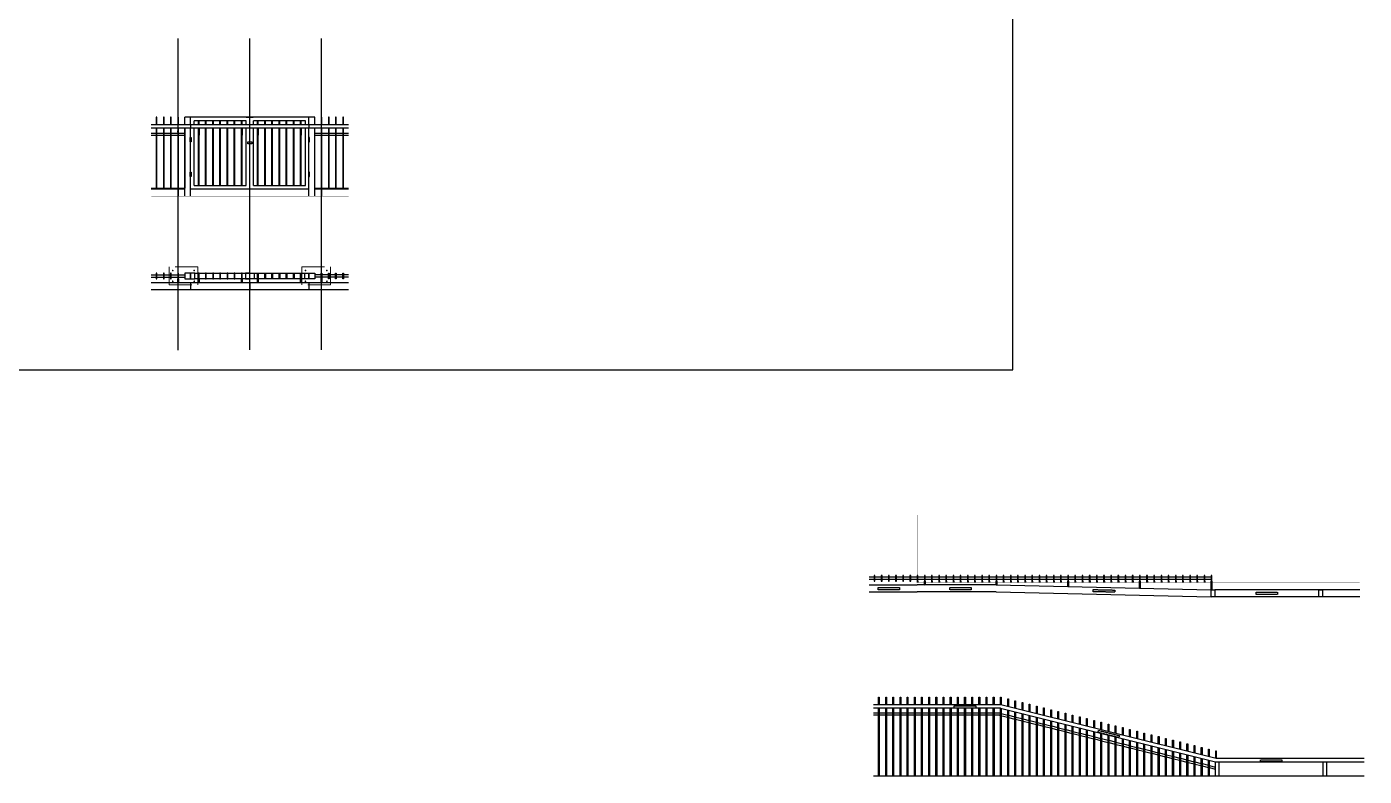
# Model space of a CAD drawing. Extents: x -1831 to 48883, y -18226 to 10907.
# Drawn here: x 20649 to 39298, y -11403 to -960 of the extents above; entities that cross this region are included whole.
import ezdxf

# ---------------------------------------------------------------- set-up
doc = ezdxf.new("R2010")
doc.units = 0
doc.header["$LTSCALE"] = 10
doc.header["$MEASUREMENT"] = 0
doc.linetypes.add('_ACM-G-DASHED2', pattern=[4.7625, 3.175, -1.5875])
doc.linetypes.add('DASH', pattern=[0.35, 0.25, -0.1])
doc.layers.add('-l-detail1', color=1, linetype='Continuous', lineweight=13)

msp = doc.modelspace()

# ---------------------------------------------------------------- hatches: boundary and pattern name
h = msp.add_hatch()
h.set_pattern_fill('ANSI31', color=8, scale=2)
h.set_pattern_definition([(45, (12190.426, -3502.168), (-2.245064, 2.245064), [])])
h.paths.add_polyline_path([(22754, -2370), (22764, -2370), (22764, -2470), (22754, -2470)])
h = msp.add_hatch()
h.set_pattern_fill('ANSI31', color=8, scale=2)
h.set_pattern_definition([(45, (12477.926, -3502.168), (-2.245064, 2.245064), [])])
h.paths.add_polyline_path([(23042, -2370), (23052, -2370), (23052, -2470), (23042, -2470)])
h = msp.add_hatch()
h.set_pattern_fill('ANSI31', color=8, scale=2)
h.set_pattern_definition([(45, (13077.926, -3502.168), (-2.245064, 2.245064), [])])
h.paths.add_polyline_path([(23642, -2370), (23652, -2370), (23652, -2470), (23642, -2470)])
h = msp.add_hatch()
h.set_pattern_fill('ANSI31', color=8, scale=2)
h.set_pattern_definition([(45, (13302.926, -3502.168), (-2.245064, 2.245064), [])])
h.paths.add_polyline_path([(23867, -2370), (23877, -2370), (23877, -2470), (23867, -2470)])
h = msp.add_hatch()
h.set_pattern_fill('ANSI31', color=8, scale=2)
h.set_pattern_definition([(45, (13902.926, -3502.168), (-2.245064, 2.245064), [])])
h.paths.add_polyline_path([(24467, -2370), (24477, -2370), (24477, -2470), (24467, -2470)])
h = msp.add_hatch()
h.set_pattern_fill('ANSI31', color=8, scale=5)
h.set_pattern_definition([(45, (12190.426, -3502.168), (-5.61266, 5.61266), [])])
h.paths.add_polyline_path([(24754, -2370), (24764, -2370), (24764, -2470), (24754, -2470)])
h = msp.add_hatch()
h.set_pattern_fill('ANSI31', color=8, scale=2)
h.set_pattern_definition([(45, (12190.426, -5603.9265), (-2.245064, 2.245064), [])])
h.paths.add_polyline_path([(22754, -4472), (22764, -4472), (22764, -4522), (22754, -4522)])
h = msp.add_hatch()
h.set_pattern_fill('ANSI31', color=8, scale=2)
h.set_pattern_definition([(45, (12477.926, -5603.9265), (-2.245064, 2.245064), [])])
h.paths.add_polyline_path([(23042, -4472), (23052, -4472), (23052, -4522), (23042, -4522)])
h = msp.add_hatch()
h.set_pattern_fill('ANSI31', color=8, scale=2)
h.set_pattern_definition([(45, (13077.926, -5603.9265), (-2.245064, 2.245064), [])])
h.paths.add_polyline_path([(23642, -4472), (23652, -4472), (23652, -4522), (23642, -4522)])
h = msp.add_hatch()
h.set_pattern_fill('ANSI31', color=8, scale=2)
h.set_pattern_definition([(45, (13302.926, -5603.9265), (-2.245064, 2.245064), [])])
h.paths.add_polyline_path([(23867, -4472), (23877, -4472), (23877, -4522), (23867, -4522)])
h = msp.add_hatch()
h.set_pattern_fill('ANSI31', color=8, scale=2)
h.set_pattern_definition([(45, (13902.926, -5603.9265), (-2.245064, 2.245064), [])])
h.paths.add_polyline_path([(24467, -4472), (24477, -4472), (24477, -4522), (24467, -4522)])
h = msp.add_hatch()
h.set_pattern_fill('ANSI31', color=8, scale=2)
h.set_pattern_definition([(45, (14190.426, -5603.9265), (-2.245064, 2.245064), [])])
h.paths.add_polyline_path([(24754, -4522), (24764, -4522), (24764, -4472), (24754, -4472)])
h = msp.add_hatch()
h.set_pattern_fill('ANSI31', color=8, scale=2)
h.set_pattern_definition([(45, (27477.8073, -11313.879), (-2.245064, 2.245064), [])])
h.paths.add_polyline_path([(33174, -8735), (33164, -8735), (33164, -8685), (33174, -8685)])
h = msp.add_hatch()
h.set_pattern_fill('ANSI31', color=8, scale=2)
h.set_pattern_definition([(45, (26477.8073, -11313.879), (-2.245064, 2.245064), [])])
h.paths.add_polyline_path([(34174, -8735), (34164, -8735), (34164, -8685), (34174, -8685)])
h = msp.add_hatch()
h.set_pattern_fill('ANSI31', color=8, scale=2)
h.set_pattern_definition([(45, (25477.8073, -11313.879), (-2.245064, 2.245064), [])])
h.paths.add_polyline_path([(35174, -8759), (35164, -8759), (35164, -8685), (35174, -8685)])
h = msp.add_hatch()
h.set_pattern_fill('ANSI31', color=8, scale=2)
h.set_pattern_definition([(45, (24477.8073, -11313.879), (-2.245064, 2.245064), [])])
h.paths.add_polyline_path([(36174, -8782), (36164, -8782), (36164, -8685), (36174, -8685)])
h = msp.add_hatch()
h.set_pattern_fill('ANSI31', color=8, scale=2)
h.set_pattern_definition([(45, (23477.8073, -11313.879), (-2.245064, 2.245064), [])])
h.paths.add_polyline_path([(37164, -8685), (37174, -8685), (37174, -8805), (37164, -8805)])
h = msp.add_hatch()
h.set_pattern_fill('ANSI31', color=8, scale=2)
h.set_pattern_definition([(45, (35234.2264, -11885.1617), (-2.245064, 2.245064), [])])
h.paths.add_polyline_path([(33236, -10453), (33226, -10453), (33226, -10553), (33236, -10553)])
h = msp.add_hatch()
h.set_pattern_fill('ANSI31', color=8, scale=2)
h.set_pattern_definition([(45, (35234.2264, -11884.439), (-2.245064, 2.245064), [])])
h.paths.add_polyline_path([(34236, -10456), (34226, -10453), (34226, -10556), (34236, -10559)])
h = msp.add_hatch()
h.set_pattern_fill('ANSI31', color=8, scale=2)
h.set_pattern_definition([(45, (34234.2264, -12134.439), (-2.245064, 2.245064), [])])
h.paths.add_polyline_path([(35236, -10706), (35226, -10703), (35226, -10806), (35236, -10809)])
h = msp.add_hatch()
h.set_pattern_fill('ANSI31', color=8, scale=2)
h.set_pattern_definition([(45, (33234.2264, -12382.0798), (-2.245064, 2.245064), [])])
h.paths.add_polyline_path([(36236, -10956), (36226, -10953), (36226, -11056), (36236, -11059)])

# ---------------------------------------------------------------- linework, layer by layer
at = {"layer": '-l-detail1', "linetype": '_ACM-G-DASHED2', "ltscale": 10}
for points in [[(23034, -4307), (22634, -4307), (22634, -4557), (23034, -4557)], [(24484, -4307), (24884, -4307), (24884, -4557), (24484, -4557)]]:
    msp.add_lwpolyline(points, close=True, dxfattribs=at)
for centre in [(22684, -4357), (22984, -4357), (24534, -4357), (24834, -4357), (22684, -4507), (22984, -4507), (24534, -4507), (24834, -4507)]:
    msp.add_circle(centre, 5, dxfattribs=at)
for points in [[(34396, 5309), (-1831, 5309), (-1831, -5742), (34396, -5742)], [(23042, -2370), (23052, -2370), (23052, -2470), (23042, -2470)], [(23642, -2370), (23652, -2370), (23652, -2470), (23642, -2470)], [(23867, -2370), (23877, -2370), (23877, -2470), (23867, -2470)], [(24467, -2370), (24477, -2370), (24477, -2470), (24467, -2470)], [(23042, -4472), (23052, -4472), (23052, -4522), (23042, -4522)], [(23642, -4472), (23652, -4472), (23652, -4522), (23642, -4522)], [(23867, -4472), (23877, -4472), (23877, -4522), (23867, -4522)], [(24467, -4472), (24477, -4472), (24477, -4522), (24467, -4522)]]:
    msp.add_lwpolyline(points, close=True)
at = {"color": 8, "linetype": 'DASH'}
for points in [[(22759, -5466), (22759, -1121)], [(23759, -5460), (23759, -1121)], [(24759, -5460), (24759, -1121)], [(23709, -2220), (23759, -2220)], [(23759, -2220), (23809, -2220)]]:
    msp.add_lwpolyline(points, dxfattribs=at)
at = {"color": 6}
for points in [[(22464, -2320), (22464, -2220), (22454, -2220), (22454, -2320)], [(22564, -2320), (22564, -2220), (22554, -2220), (22554, -2320)], [(22664, -2320), (22664, -2220), (22654, -2220), (22654, -2320)], [(22764, -2320), (22764, -2220), (22754, -2220), (22754, -2320)], [(24764, -2320), (24764, -2220), (24754, -2220), (24754, -2320)], [(24864, -2320), (24864, -2220), (24854, -2220), (24854, -2320)], [(24964, -2320), (24964, -2220), (24954, -2220), (24954, -2320)], [(25064, -2320), (25064, -2220), (25054, -2220), (25054, -2320)], [(22384, -2320), (22934, -2320)], [(22384, -2370), (22934, -2370)], [(22454, -2370), (22454, -3210)], [(22464, -3210), (22464, -2370)], [(22554, -2370), (22554, -3210)], [(22564, -3210), (22564, -2370)], [(22654, -2370), (22654, -3210)], [(22664, -3210), (22664, -2370)], [(22754, -2370), (22754, -3320), (22764, -3320), (22764, -2370)], [(22854, -2370), (22854, -3210)], [(24584, -2320), (25135, -2320)], [(24584, -2370), (25135, -2370)], [(24664, -3210), (24664, -2370)], [(24754, -2370), (24754, -3320), (24764, -3320), (24764, -2370)], [(24854, -2370), (24854, -3210)], [(24864, -3210), (24864, -2370)], [(24954, -2370), (24954, -3210)], [(24964, -3210), (24964, -2370)], [(25054, -2370), (25054, -3210)], [(25064, -3210), (25064, -2370)], [(22384, -2440), (22454, -2440)], [(22384, -2470), (22454, -2470)], [(22464, -2440), (22554, -2440)], [(22464, -2470), (22554, -2470)], [(22564, -2440), (22754, -2440)], [(22564, -2470), (22854, -2470)], [(22764, -2440), (22854, -2440)], [(24664, -2440), (24754, -2440)], [(24664, -2470), (24854, -2470)], [(24764, -2440), (24854, -2440)], [(24864, -2440), (24954, -2440)], [(24864, -2470), (24954, -2470)], [(24964, -2440), (25054, -2440)], [(24964, -2470), (25054, -2470)], [(25064, -2440), (25135, -2440)], [(25064, -2470), (25135, -2470)], [(22384, -3210), (22754, -3210)], [(22384, -3220), (22754, -3220)], [(22764, -3210), (22854, -3210)], [(22764, -3220), (22854, -3220)], [(24664, -3210), (24754, -3210)], [(24664, -3220), (24754, -3220)], [(24764, -3210), (25135, -3210)], [(24764, -3220), (25135, -3220)], [(22384, -4522), (22934, -4522)], [(22384, -4622), (22934, -4622)], [(24584, -4522), (25135, -4522)], [(24584, -4622), (25135, -4622)], [(32393, -8735), (33064, -8735)], [(34164, -8735), (33064, -8735)], [(33164, -8735), (33164, -8685), (33174, -8685), (33174, -8735)], [(34164, -8735), (34164, -8685), (34174, -8685), (34174, -8735)], [(34164, -8735), (37164, -8805)], [(35164, -8759), (35164, -8685), (35174, -8685), (35174, -8759)], [(36164, -8782), (36164, -8685), (36174, -8685), (36174, -8782)], [(36874, -8685), (36864, -8685)], [(37164, -8805), (37164, -8685), (37174, -8685), (37174, -8805)], [(32393, -8835), (33064, -8835)], [(34164, -8835), (33064, -8835)], [(34164, -8835), (37164, -8905)], [(32455, -10403), (34232, -10403), (37232, -11153), (39298, -11153)], [(32526, -10403), (32526, -10303), (32536, -10303), (32536, -10403)], [(32626, -10403), (32626, -10303), (32636, -10303), (32636, -10403)], [(32726, -10403), (32726, -10303), (32736, -10303), (32736, -10403)], [(32826, -10403), (32826, -10303), (32836, -10303), (32836, -10403)], [(32926, -10403), (32926, -10303), (32936, -10303), (32936, -10403)], [(33026, -10403), (33026, -10303), (33036, -10303), (33036, -10403)], [(33126, -10403), (33126, -10303), (33136, -10303), (33136, -10403)], [(33226, -10403), (33226, -10303), (33236, -10303), (33236, -10403)], [(33326, -10403), (33326, -10303), (33336, -10303), (33336, -10403)], [(33426, -10403), (33426, -10303), (33436, -10303), (33436, -10403)], [(33526, -10403), (33526, -10303), (33536, -10303), (33536, -10403)], [(33626, -10403), (33626, -10303), (33636, -10303), (33636, -10403)], [(33726, -10403), (33726, -10303), (33736, -10303), (33736, -10403)], [(33826, -10403), (33826, -10303), (33836, -10303), (33836, -10403)], [(33926, -10403), (33926, -10303), (33936, -10303), (33936, -10403)], [(34026, -10403), (34026, -10303), (34036, -10303), (34036, -10403)], [(34126, -10403), (34126, -10303), (34136, -10303), (34136, -10403)], [(34226, -10303), (34236, -10303)], [(34226, -10403), (34226, -10303)], [(34236, -10303), (34236, -10404)], [(34326, -10427), (34326, -10326), (34336, -10326)], [(34336, -10326), (34336, -10429)], [(34426, -10452), (34426, -10351), (34436, -10351)], [(34436, -10351), (34436, -10454)], [(34526, -10477), (34526, -10376), (34536, -10376)], [(34536, -10376), (34536, -10479)], [(34626, -10502), (34626, -10401), (34636, -10401)], [(34636, -10401), (34636, -10504)], [(34726, -10527), (34726, -10426), (34736, -10426)], [(34736, -10426), (34736, -10529)], [(34226, -10453), (32455, -10453)], [(32526, -10523), (32455, -10523)], [(32526, -10553), (32455, -10553)], [(32526, -11403), (32526, -10453)], [(32536, -10453), (32536, -11403)], [(32626, -10523), (32536, -10523)], [(32626, -10553), (32536, -10553)], [(32626, -11403), (32626, -10453)], [(32636, -10453), (32636, -11403)], [(32726, -10523), (32636, -10523)], [(32726, -10553), (32636, -10553)], [(32726, -11403), (32726, -10453)], [(32736, -10453), (32736, -11403)], [(32826, -10523), (32736, -10523)], [(32826, -10553), (32736, -10553)], [(32826, -11403), (32826, -10453)], [(32836, -10453), (32836, -11403)], [(32926, -10523), (32836, -10523)], [(32926, -10553), (32836, -10553)], [(32926, -11403), (32926, -10453)], [(32936, -10453), (32936, -11403)], [(33026, -10523), (32936, -10523)], [(33026, -10553), (32936, -10553)], [(33026, -11403), (33026, -10453)], [(33036, -10453), (33036, -11403)], [(33126, -10523), (33036, -10523)], [(33126, -10553), (33036, -10553)], [(33126, -11403), (33126, -10453)], [(33136, -10453), (33136, -11403)], [(33226, -10523), (33136, -10523)], [(33226, -10553), (33136, -10553)], [(33226, -11403), (33226, -10453)], [(33326, -10553), (33226, -10553)], [(33236, -10453), (33236, -11403)], [(33326, -10523), (33236, -10523)], [(33326, -11403), (33326, -10453)], [(33336, -10453), (33336, -11403)], [(33426, -10523), (33336, -10523)], [(33426, -10553), (33336, -10553)], [(33426, -11403), (33426, -10453)], [(33436, -10453), (33436, -11403)], [(33526, -10523), (33436, -10523)], [(33526, -10553), (33436, -10553)], [(33526, -11403), (33526, -10453)], [(33536, -10453), (33536, -11403)], [(33626, -10523), (33536, -10523)], [(33626, -10553), (33536, -10553)], [(33626, -11403), (33626, -10453)], [(33636, -10453), (33636, -11403)], [(33726, -10523), (33636, -10523)], [(33726, -10553), (33636, -10553)], [(33726, -11403), (33726, -10453)], [(33736, -10453), (33736, -11403)], [(33826, -10523), (33736, -10523)], [(33926, -10553), (33736, -10553)], [(33826, -11403), (33826, -10453)], [(33836, -10453), (33836, -11403)], [(33926, -10523), (33836, -10523)], [(33926, -11403), (33926, -10453)], [(33936, -10453), (33936, -11403)], [(34026, -10523), (33936, -10523)], [(34026, -10553), (33936, -10553)], [(34026, -11403), (34026, -10453)], [(34036, -10453), (34036, -11403)], [(34126, -10523), (34036, -10523)], [(34126, -10553), (34036, -10553)], [(34126, -11403), (34126, -10453)], [(34136, -10453), (34136, -11403)], [(34218, -10523), (34136, -10523)], [(34214, -10553), (34136, -10553)], [(34214, -10553), (34226, -10556)], [(34218, -10523), (34226, -10526)], [(34226, -10453), (37226, -11203)], [(34226, -11403), (34226, -10453)], [(34226, -10556), (34348, -10587)], [(34236, -10461), (34236, -11403)], [(34236, -10528), (34348, -10556)], [(34326, -11403), (34326, -10478)], [(34336, -10481), (34336, -11403)], [(34336, -10553), (34426, -10576)], [(34336, -10584), (34426, -10606)], [(34426, -11403), (34426, -10503)], [(34436, -10506), (34436, -11403)], [(34436, -10578), (34526, -10601)], [(34436, -10609), (34526, -10631)], [(34526, -11403), (34526, -10528)], [(34536, -10531), (34536, -11403)], [(34536, -10603), (34626, -10626)], [(34626, -11403), (34626, -10553)], [(34636, -10556), (34636, -11403)], [(34636, -10628), (34726, -10651)], [(34726, -11403), (34726, -10578)], [(34736, -10581), (34736, -11403)], [(34826, -10552), (34826, -10451), (34836, -10451)], [(34826, -11403), (34826, -10603)], [(34836, -10451), (34836, -10554)], [(34836, -10606), (34836, -11403)], [(34926, -10577), (34926, -10476), (34936, -10476)], [(34926, -11403), (34926, -10628)], [(34936, -10476), (34936, -10579)], [(35026, -10602), (35026, -10501), (35036, -10501)], [(35036, -10501), (35036, -10604)], [(35126, -10627), (35126, -10526), (35136, -10526)], [(35136, -10526), (35136, -10629)], [(35226, -10652), (35226, -10551), (35236, -10551)], [(35236, -10551), (35236, -10654)], [(35326, -10677), (35326, -10576), (35336, -10576)], [(35336, -10576), (35336, -10679)], [(35426, -10702), (35426, -10601), (35436, -10601)], [(35436, -10601), (35436, -10704)], [(35526, -10727), (35526, -10626), (35536, -10626)], [(35536, -10626), (35536, -10729)], [(34536, -10634), (34626, -10656)], [(34636, -10659), (34726, -10681)], [(34736, -10653), (34826, -10676)], [(34736, -10684), (34826, -10706)], [(34836, -10678), (34926, -10701)], [(34836, -10709), (34926, -10731)], [(34936, -10631), (34936, -11403)], [(34936, -10703), (35026, -10726)], [(34936, -10734), (35026, -10756)], [(35026, -11403), (35026, -10653)], [(35036, -10656), (35036, -11403)], [(35036, -10728), (35126, -10751)], [(35036, -10759), (35126, -10781)], [(35126, -11403), (35126, -10678)], [(35136, -10681), (35136, -11403)], [(35136, -10753), (35226, -10776)], [(35136, -10784), (35226, -10806)], [(35226, -11403), (35226, -10703)], [(35236, -10706), (35236, -11403)], [(35236, -10778), (35326, -10801)], [(35236, -10809), (35326, -10831)], [(35326, -11403), (35326, -10728)], [(35336, -10731), (35336, -11403)], [(35336, -10803), (35426, -10826)], [(35426, -11403), (35426, -10753)], [(35436, -10756), (35436, -11403)], [(35526, -11403), (35526, -10778)], [(35536, -10781), (35536, -11403)], [(35626, -10752), (35626, -10651), (35636, -10651)], [(35626, -11403), (35626, -10803)], [(35636, -10651), (35636, -10754)], [(35636, -10806), (35636, -11403)], [(35726, -10777), (35726, -10676), (35736, -10676)], [(35736, -10676), (35736, -10779)], [(35826, -10802), (35826, -10701), (35836, -10701)], [(35836, -10701), (35836, -10804)], [(35926, -10827), (35926, -10726), (35936, -10726)], [(35936, -10726), (35936, -10829)], [(36026, -10852), (36026, -10751), (36036, -10751)], [(36036, -10751), (36036, -10854)], [(36126, -10877), (36126, -10776), (36136, -10776)], [(36136, -10776), (36136, -10879)], [(36226, -10902), (36226, -10801), (36236, -10801)], [(36236, -10801), (36236, -10904)], [(35336, -10834), (35426, -10856)], [(35436, -10828), (35526, -10851)], [(35436, -10859), (35526, -10881)], [(35536, -10853), (35626, -10876)], [(35536, -10884), (35626, -10906)], [(35636, -10878), (35726, -10901)], [(35636, -10909), (35726, -10931)], [(35726, -11403), (35726, -10828)], [(35736, -10831), (35736, -11403)], [(35736, -10903), (35826, -10926)], [(35736, -10934), (35826, -10956)], [(35826, -11403), (35826, -10853)], [(35836, -10856), (35836, -11403)], [(35836, -10928), (35926, -10951)], [(35836, -10959), (35926, -10981)], [(35926, -11403), (35926, -10878)], [(35936, -10881), (35936, -11403)], [(35936, -10953), (36026, -10976)], [(35936, -10984), (36026, -11006)], [(36026, -11403), (36026, -10903)], [(36036, -10906), (36036, -11403)], [(36036, -10978), (36126, -11001)], [(36126, -11403), (36126, -10928)], [(36136, -10931), (36136, -11403)], [(36226, -11403), (36226, -10953)], [(36236, -10956), (36236, -11403)], [(36326, -10927), (36326, -10826), (36336, -10826)], [(36326, -11403), (36326, -10978)], [(36336, -10826), (36336, -10929)], [(36336, -10981), (36336, -11403)], [(36426, -10952), (36426, -10851), (36436, -10851)], [(36436, -10851), (36436, -10954)], [(36526, -10977), (36526, -10876), (36536, -10876)], [(36536, -10876), (36536, -10979)], [(36626, -11002), (36626, -10901), (36636, -10901)], [(36636, -10901), (36636, -11004)], [(36726, -11027), (36726, -10926), (36736, -10926)], [(36736, -10926), (36736, -11029)], [(36826, -11052), (36826, -10951), (36836, -10951)], [(36836, -10951), (36836, -11054)], [(36926, -11077), (36926, -10976), (36936, -10976)], [(36936, -10976), (36936, -11079)], [(37026, -11102), (37026, -11001), (37036, -11001)], [(37036, -11001), (37036, -11104)], [(36036, -11009), (36126, -11031)], [(36136, -11003), (36226, -11026)], [(36136, -11034), (36226, -11056)], [(36236, -11028), (36326, -11051)], [(36236, -11059), (36326, -11081)], [(36336, -11053), (36426, -11076)], [(36336, -11084), (36426, -11106)], [(36426, -11403), (36426, -11003)], [(36436, -11006), (36436, -11403)], [(36436, -11078), (36526, -11101)], [(36436, -11109), (36526, -11131)], [(36526, -11403), (36526, -11028)], [(36536, -11031), (36536, -11403)], [(36536, -11103), (36626, -11126)], [(36536, -11134), (36626, -11156)], [(36626, -11403), (36626, -11053)], [(36636, -11056), (36636, -11403)], [(36636, -11128), (36726, -11151)], [(36636, -11159), (36726, -11181)], [(36726, -11403), (36726, -11078)], [(36736, -11081), (36736, -11403)], [(36736, -11153), (36826, -11176)], [(36736, -11184), (36826, -11206)], [(36826, -11403), (36826, -11103)], [(36836, -11106), (36836, -11403)], [(36836, -11178), (36926, -11201)], [(36926, -11403), (36926, -11128)], [(36936, -11131), (36936, -11403)], [(37026, -11403), (37026, -11153)], [(37036, -11156), (37036, -11403)], [(37126, -11127), (37126, -11026), (37136, -11026)], [(37126, -11403), (37126, -11178)], [(37136, -11026), (37136, -11129)], [(37136, -11181), (37136, -11398)], [(37236, -11153), (37236, -11053), (37226, -11053), (37226, -11152)], [(36826, -11206), (36926, -11231)], [(36936, -11203), (37026, -11226)], [(36936, -11234), (37026, -11256)], [(37036, -11228), (37126, -11251)], [(37036, -11259), (37126, -11281)], [(37136, -11253), (37226, -11276)], [(37136, -11284), (37226, -11306)], [(37226, -11203), (39298, -11203)], [(37226, -11403), (37226, -11203)], [(37276, -11403), (37276, -11203)], [(38726, -11403), (38726, -11203)], [(38776, -11403), (38776, -11203)]]:
    msp.add_lwpolyline(points, dxfattribs=at)
at = {"color": 5, "ltscale": 0.001}
for points in [[(22985, -2220), (22854, -2220)], [(22854, -2320), (22854, -2220)], [(22934, -2320), (22934, -2220)], [(24534, -2220), (22985, -2220)], [(23052, -2220), (23042, -2220)], [(23152, -2220), (23142, -2220)], [(23252, -2220), (23242, -2220)], [(23352, -2220), (23342, -2220)], [(23452, -2220), (23442, -2220)], [(23552, -2220), (23542, -2220)], [(23652, -2220), (23642, -2220)], [(23809, -2220), (23709, -2220)], [(23759, -3220), (23759, -2220)], [(23877, -2220), (23867, -2220)], [(23977, -2220), (23967, -2220)], [(24077, -2220), (24067, -2220)], [(24177, -2220), (24167, -2220)], [(24277, -2220), (24267, -2220)], [(24377, -2220), (24367, -2220)], [(24477, -2220), (24467, -2220)], [(24664, -2220), (24534, -2220)], [(24584, -2320), (24584, -2220)], [(24664, -2320), (24664, -2220)], [(22854, -3320), (22854, -2370)], [(22934, -2320), (24584, -2320)], [(22934, -2320), (22934, -2370)], [(22934, -2370), (24584, -2370)], [(22934, -2502), (22934, -2370)], [(22984, -2320), (22984, -2270)], [(23709, -2270), (22984, -2270)], [(22984, -3170), (22984, -2370)], [(23042, -2320), (23042, -2270)], [(23042, -3170), (23042, -2370)], [(23052, -2320), (23052, -2270)], [(23052, -3170), (23052, -2370)], [(23142, -2320), (23142, -2270)], [(23142, -3170), (23142, -2370)], [(23152, -2320), (23152, -2270)], [(23152, -3170), (23152, -2370)], [(23242, -2320), (23242, -2270)], [(23242, -3170), (23242, -2370)], [(23252, -2320), (23252, -2270)], [(23252, -3170), (23252, -2370)], [(23342, -2320), (23342, -2270)], [(23342, -3170), (23342, -2370)], [(23352, -2320), (23352, -2270)], [(23352, -3170), (23352, -2370)], [(23442, -2320), (23442, -2270)], [(23442, -3170), (23442, -2370)], [(23452, -2320), (23452, -2270)], [(23452, -3170), (23452, -2370)], [(23542, -2320), (23542, -2270)], [(23542, -3170), (23542, -2370)], [(23552, -2320), (23552, -2270)], [(23552, -3170), (23552, -2370)], [(23642, -2320), (23642, -2270)], [(23642, -3170), (23642, -2370)], [(23652, -2320), (23652, -2270)], [(23652, -3170), (23652, -2370)], [(23709, -2320), (23709, -2270)], [(23709, -3170), (23709, -2370)], [(23809, -2320), (23809, -2270)], [(24534, -2270), (23809, -2270)], [(23809, -3170), (23809, -2370)], [(23867, -2320), (23867, -2270)], [(23867, -3170), (23867, -2370)], [(23877, -2320), (23877, -2270)], [(23877, -3170), (23877, -2370)], [(23967, -2320), (23967, -2270)], [(23967, -3170), (23967, -2370)], [(23977, -2320), (23977, -2270)], [(23977, -3170), (23977, -2370)], [(24067, -2320), (24067, -2270)], [(24067, -3170), (24067, -2370)], [(24077, -2320), (24077, -2270)], [(24077, -3170), (24077, -2370)], [(24167, -2320), (24167, -2270)], [(24167, -3170), (24167, -2370)], [(24177, -2320), (24177, -2270)], [(24177, -3170), (24177, -2370)], [(24267, -2320), (24267, -2270)], [(24267, -3170), (24267, -2370)], [(24277, -2320), (24277, -2270)], [(24277, -3170), (24277, -2370)], [(24367, -2320), (24367, -2270)], [(24367, -3170), (24367, -2370)], [(24377, -2320), (24377, -2270)], [(24377, -3170), (24377, -2370)], [(24467, -2320), (24467, -2270)], [(24467, -3170), (24467, -2370)], [(24477, -2320), (24477, -2270)], [(24477, -3170), (24477, -2370)], [(24534, -2320), (24534, -2270)], [(24534, -3170), (24534, -2370)], [(24584, -2320), (24584, -2370)], [(24584, -2502), (24584, -2370)], [(24664, -3320), (24664, -2370)], [(22934, -2986), (22934, -2561)], [(24584, -2986), (24584, -2561)], [(22934, -3320), (22934, -3044)], [(24584, -3320), (24584, -3044)], [(22934, -3220), (24584, -3220)], [(22984, -3170), (23709, -3170)], [(23809, -3170), (24534, -3170)], [(22994, -4392), (24524, -4392)], [(24524, -4472), (22994, -4472)], [(22934, -4522), (22934, -4622)], [(22934, -4522), (24584, -4522)], [(22934, -4622), (24584, -4622)], [(23759, -4522), (23759, -4622)], [(24584, -4522), (24584, -4622)]]:
    msp.add_lwpolyline(points, dxfattribs=at)
at = {"color": 5}
for points in [[(22929, -2502), (22940, -2502), (22940, -2561), (22929, -2561)], [(23732, -2562), (23787, -2562), (23787, -2591), (23732, -2591)], [(24590, -2502), (24579, -2502), (24579, -2561), (24590, -2561)], [(22929, -2986), (22940, -2986), (22940, -3044), (22929, -3044)], [(24590, -2986), (24579, -2986), (24579, -3044), (24590, -3044)]]:
    msp.add_lwpolyline(points, close=True, dxfattribs=at)
at = {"const_width": 3}
msp.add_lwpolyline([(22384, -3320), (25135, -3320)], dxfattribs=at)
at = {"color": 41}
for points in [[(22384, -4417), (22454, -4417)], [(22384, -4447), (22454, -4447)], [(22464, -4417), (22554, -4417)], [(22464, -4447), (22554, -4447)], [(22564, -4417), (22654, -4417)], [(22564, -4447), (22654, -4447)], [(22664, -4417), (22754, -4417)], [(22664, -4447), (22754, -4447)], [(22764, -4417), (22854, -4417)], [(22764, -4447), (22854, -4447)], [(24754, -4417), (24664, -4417)], [(24754, -4447), (24664, -4447)], [(24854, -4417), (24764, -4417)], [(24854, -4447), (24764, -4447)], [(24954, -4417), (24864, -4417)], [(24954, -4447), (24864, -4447)], [(25054, -4417), (24964, -4417)], [(25054, -4447), (24964, -4447)], [(25135, -4417), (25064, -4417)], [(25135, -4447), (25064, -4447)], [(32464, -8630), (32393, -8630)], [(32464, -8660), (32393, -8660)], [(32564, -8630), (32474, -8630)], [(32564, -8660), (32474, -8660)], [(32664, -8630), (32574, -8630)], [(32664, -8660), (32574, -8660)], [(32764, -8630), (32674, -8630)], [(32764, -8660), (32674, -8660)], [(32864, -8630), (32774, -8630)], [(32864, -8660), (32774, -8660)], [(32964, -8630), (32874, -8630)], [(32964, -8660), (32874, -8660)], [(33064, -8630), (32974, -8630)], [(33064, -8660), (32974, -8660)], [(33164, -8630), (33074, -8630)], [(33164, -8660), (33074, -8660)], [(33264, -8630), (33174, -8630)], [(33264, -8660), (33174, -8660)], [(33364, -8630), (33274, -8630)], [(33364, -8660), (33274, -8660)], [(33464, -8630), (33374, -8630)], [(33464, -8660), (33374, -8660)], [(33564, -8630), (33474, -8630)], [(33564, -8660), (33474, -8660)], [(33664, -8630), (33574, -8630)], [(33664, -8660), (33574, -8660)], [(33764, -8630), (33674, -8630)], [(33764, -8660), (33674, -8660)], [(33864, -8630), (33774, -8630)], [(33864, -8660), (33774, -8660)], [(33964, -8630), (33874, -8630)], [(33964, -8660), (33874, -8660)], [(34064, -8630), (33974, -8630)], [(34064, -8660), (33974, -8660)], [(34164, -8630), (34074, -8630)], [(34164, -8660), (34074, -8660)], [(34264, -8630), (34174, -8630)], [(34264, -8660), (34174, -8660)], [(34364, -8630), (34274, -8630)], [(34364, -8660), (34274, -8660)], [(34464, -8630), (34374, -8630)], [(34464, -8660), (34374, -8660)], [(34564, -8630), (34474, -8630)], [(34564, -8660), (34474, -8660)], [(34664, -8630), (34574, -8630)], [(34664, -8660), (34574, -8660)], [(34764, -8630), (34674, -8630)], [(34764, -8660), (34674, -8660)], [(34864, -8630), (34774, -8630)], [(34864, -8660), (34774, -8660)], [(34964, -8630), (34874, -8630)], [(34964, -8660), (34874, -8660)], [(35064, -8630), (34974, -8630)], [(35064, -8660), (34974, -8660)], [(35164, -8630), (35074, -8630)], [(35164, -8660), (35074, -8660)], [(35264, -8630), (35174, -8630)], [(35264, -8660), (35174, -8660)], [(35364, -8630), (35274, -8630)], [(35364, -8660), (35274, -8660)], [(35464, -8630), (35374, -8630)], [(35464, -8660), (35374, -8660)], [(35564, -8630), (35474, -8630)], [(35564, -8660), (35474, -8660)], [(35664, -8630), (35574, -8630)], [(35664, -8660), (35574, -8660)], [(35764, -8630), (35674, -8630)], [(35764, -8660), (35674, -8660)], [(35864, -8630), (35774, -8630)], [(35864, -8660), (35774, -8660)], [(35964, -8630), (35874, -8630)], [(35964, -8660), (35874, -8660)], [(36064, -8630), (35974, -8630)], [(36064, -8660), (35974, -8660)], [(36164, -8630), (36074, -8630)], [(36164, -8660), (36074, -8660)], [(36264, -8630), (36174, -8630)], [(36264, -8660), (36174, -8660)], [(36364, -8630), (36274, -8630)], [(36364, -8660), (36274, -8660)], [(36464, -8630), (36374, -8630)], [(36464, -8660), (36374, -8660)], [(36564, -8630), (36474, -8630)], [(36564, -8660), (36474, -8660)], [(36664, -8630), (36574, -8630)], [(36664, -8660), (36574, -8660)], [(36764, -8630), (36674, -8630)], [(36764, -8660), (36674, -8660)], [(36864, -8630), (36774, -8630)], [(36864, -8660), (36774, -8660)], [(36964, -8630), (36874, -8630)], [(36964, -8660), (36874, -8660)], [(37064, -8630), (36974, -8630)], [(37064, -8660), (36974, -8660)], [(37164, -8630), (37074, -8630)], [(37164, -8660), (37074, -8660)]]:
    msp.add_lwpolyline(points, dxfattribs=at)
at = {"color": 6}
for points in [[(22454, -4392), (22454, -4472), (22464, -4472), (22464, -4392)], [(22554, -4392), (22554, -4472), (22564, -4472), (22564, -4392)], [(22654, -4392), (22654, -4472), (22664, -4472), (22664, -4392)], [(22754, -4392), (22754, -4472), (22764, -4472), (22764, -4392)], [(22754, -4472), (22764, -4472), (22764, -4522), (22754, -4522)], [(24764, -4392), (24764, -4472), (24754, -4472), (24754, -4392)], [(24754, -4472), (24764, -4472), (24764, -4522), (24754, -4522)], [(24864, -4392), (24864, -4472), (24854, -4472), (24854, -4392)], [(24964, -4392), (24964, -4472), (24954, -4472), (24954, -4392)], [(25064, -4392), (25064, -4472), (25054, -4472), (25054, -4392)], [(32464, -8685), (32474, -8685), (32474, -8605), (32464, -8605)], [(32564, -8685), (32574, -8685), (32574, -8605), (32564, -8605)], [(32664, -8685), (32674, -8685), (32674, -8605), (32664, -8605)], [(32764, -8685), (32774, -8685), (32774, -8605), (32764, -8605)], [(32864, -8685), (32874, -8685), (32874, -8605), (32864, -8605)], [(32964, -8685), (32974, -8685), (32974, -8605), (32964, -8605)], [(33074, -8605), (33064, -8605), (33064, -8685), (33074, -8685)], [(33174, -8605), (33164, -8605), (33164, -8685), (33174, -8685)], [(33274, -8605), (33264, -8605), (33264, -8685), (33274, -8685)], [(33374, -8605), (33364, -8605), (33364, -8685), (33374, -8685)], [(33474, -8605), (33464, -8605), (33464, -8685), (33474, -8685)], [(33574, -8605), (33564, -8605), (33564, -8685), (33574, -8685)], [(33674, -8605), (33664, -8605), (33664, -8685), (33674, -8685)], [(33774, -8605), (33764, -8605), (33764, -8685), (33774, -8685)], [(33874, -8605), (33864, -8605), (33864, -8685), (33874, -8685)], [(33974, -8605), (33964, -8605), (33964, -8685), (33974, -8685)], [(34074, -8605), (34064, -8605), (34064, -8685), (34074, -8685)], [(34174, -8605), (34164, -8605), (34164, -8685), (34174, -8685)], [(34274, -8605), (34264, -8605), (34264, -8685), (34274, -8685)], [(34374, -8605), (34364, -8605), (34364, -8685), (34374, -8685)], [(34474, -8605), (34464, -8605), (34464, -8685), (34474, -8685)], [(34574, -8605), (34564, -8605), (34564, -8685), (34574, -8685)], [(34674, -8605), (34664, -8605), (34664, -8685), (34674, -8685)], [(34774, -8605), (34764, -8605), (34764, -8685), (34774, -8685)], [(34874, -8605), (34864, -8605), (34864, -8685), (34874, -8685)], [(34974, -8605), (34964, -8605), (34964, -8685), (34974, -8685)], [(35074, -8605), (35064, -8605), (35064, -8685), (35074, -8685)], [(35174, -8605), (35164, -8605), (35164, -8685), (35174, -8685)], [(35274, -8605), (35264, -8605), (35264, -8685), (35274, -8685)], [(35374, -8605), (35364, -8605), (35364, -8685), (35374, -8685)], [(35474, -8605), (35464, -8605), (35464, -8685), (35474, -8685)], [(35574, -8605), (35564, -8605), (35564, -8685), (35574, -8685)], [(35674, -8605), (35664, -8605), (35664, -8685), (35674, -8685)], [(35764, -8685), (35774, -8685), (35774, -8605), (35764, -8605)], [(35874, -8605), (35864, -8605), (35864, -8685), (35874, -8685)], [(35974, -8605), (35964, -8605), (35964, -8685), (35974, -8685)], [(36074, -8605), (36064, -8605), (36064, -8685), (36074, -8685)], [(36174, -8605), (36164, -8605), (36164, -8685), (36174, -8685)], [(36274, -8605), (36264, -8605), (36264, -8685), (36274, -8685)], [(36374, -8605), (36364, -8605), (36364, -8685), (36374, -8685)], [(36474, -8605), (36464, -8605), (36464, -8685), (36474, -8685)], [(36574, -8605), (36564, -8605), (36564, -8685), (36574, -8685)], [(36674, -8605), (36664, -8605), (36664, -8685), (36674, -8685)], [(36764, -8685), (36774, -8685), (36774, -8605), (36764, -8605)], [(36874, -8605), (36864, -8605), (36864, -8685), (36874, -8685)], [(36974, -8605), (36964, -8605), (36964, -8685), (36974, -8685)], [(37074, -8605), (37064, -8605), (37064, -8685), (37074, -8685)], [(37174, -8605), (37164, -8605), (37164, -8685), (37174, -8685)]]:
    msp.add_lwpolyline(points, close=True, dxfattribs=at)
at = {"color": 5, "ltscale": 0.001}
for points in [[(22854, -4472), (22934, -4472), (22934, -4392), (22854, -4392)], [(22934, -4392), (22934, -4472), (22994, -4472), (22994, -4392)], [(23699, -4392), (23699, -4472), (23759, -4472), (23759, -4392)], [(23819, -4392), (23819, -4472), (23759, -4472), (23759, -4392)], [(24584, -4392), (24584, -4472), (24524, -4472), (24524, -4392)], [(24664, -4472), (24584, -4472), (24584, -4392), (24664, -4392)]]:
    msp.add_lwpolyline(points, close=True, dxfattribs=at)
at = {"color": 8, "ltscale": 0.001}
for points in [[(23042, -4392), (23042, -4472), (23052, -4472), (23052, -4392)], [(23142, -4392), (23142, -4472), (23152, -4472), (23152, -4392)], [(23242, -4392), (23242, -4472), (23252, -4472), (23252, -4392)], [(23342, -4392), (23342, -4472), (23352, -4472), (23352, -4392)], [(23442, -4392), (23442, -4472), (23452, -4472), (23452, -4392)], [(23542, -4392), (23542, -4472), (23552, -4472), (23552, -4392)], [(23642, -4392), (23642, -4472), (23652, -4472), (23652, -4392)], [(23877, -4392), (23877, -4472), (23867, -4472), (23867, -4392)], [(23977, -4392), (23977, -4472), (23967, -4472), (23967, -4392)], [(24077, -4392), (24077, -4472), (24067, -4472), (24067, -4392)], [(24177, -4392), (24177, -4472), (24167, -4472), (24167, -4392)], [(24277, -4392), (24277, -4472), (24267, -4472), (24267, -4392)], [(24377, -4392), (24377, -4472), (24367, -4472), (24367, -4392)], [(24477, -4392), (24477, -4472), (24467, -4472), (24467, -4392)]]:
    msp.add_lwpolyline(points, close=True, dxfattribs=at)
at = {"color": 251, "const_width": 3}
for points in [[(33064, -8705), (33064, -7762)], [(39236, -8705), (33064, -8705)]]:
    msp.add_lwpolyline(points, dxfattribs=at)
at = {"color": 8}
for points in [[(33064, -8685), (33064, -8705)], [(33074, -8685), (33074, -8705)], [(33164, -8685), (33164, -8705)], [(33164, -8685), (33164, -8705)], [(33164, -8685), (33164, -8705)], [(33164, -8685), (33164, -8705)], [(33174, -8685), (33174, -8705)], [(33174, -8685), (33174, -8705)], [(33174, -8685), (33174, -8705)], [(33174, -8685), (33174, -8705)], [(33264, -8685), (33264, -8705)], [(33274, -8685), (33274, -8705)], [(33364, -8685), (33364, -8705)], [(33374, -8685), (33374, -8705)], [(33464, -8685), (33464, -8705)], [(33474, -8685), (33474, -8705)], [(33564, -8685), (33564, -8705)], [(33574, -8685), (33574, -8705)], [(33664, -8685), (33664, -8705)], [(33674, -8685), (33674, -8705)], [(33764, -8685), (33764, -8705)], [(33774, -8685), (33774, -8705)], [(33864, -8685), (33864, -8705)], [(33874, -8685), (33874, -8705)], [(33964, -8685), (33964, -8705)], [(33974, -8685), (33974, -8705)], [(34064, -8685), (34064, -8705)], [(34074, -8685), (34074, -8705)], [(34164, -8685), (34164, -8705)], [(34164, -8685), (34164, -8705)], [(34164, -8685), (34164, -8705)], [(34174, -8685), (34174, -8705)], [(34174, -8685), (34174, -8705)], [(34174, -8685), (34174, -8705)], [(34264, -8685), (34264, -8705)], [(34274, -8685), (34274, -8705)], [(34364, -8685), (34364, -8705)], [(34374, -8685), (34374, -8705)], [(34464, -8685), (34464, -8705)], [(34474, -8685), (34474, -8705)], [(34564, -8685), (34564, -8705)], [(34574, -8685), (34574, -8705)], [(34664, -8685), (34664, -8705)], [(34674, -8685), (34674, -8705)], [(34764, -8685), (34764, -8705)], [(34774, -8685), (34774, -8705)], [(34864, -8685), (34864, -8705)], [(34874, -8685), (34874, -8705)], [(34964, -8685), (34964, -8705)], [(34974, -8685), (34974, -8705)], [(35064, -8685), (35064, -8705)], [(35074, -8685), (35074, -8705)], [(35164, -8685), (35164, -8705)], [(35164, -8685), (35164, -8705)], [(35174, -8685), (35174, -8705)], [(35174, -8685), (35174, -8705)], [(35264, -8685), (35264, -8705)], [(35274, -8685), (35274, -8705)], [(35364, -8685), (35364, -8705)], [(35374, -8685), (35374, -8705)], [(35464, -8685), (35464, -8705)], [(35474, -8685), (35474, -8705)], [(35564, -8685), (35564, -8705)], [(35574, -8685), (35574, -8705)], [(35664, -8685), (35664, -8705)], [(35674, -8685), (35674, -8705)], [(35764, -8685), (35764, -8705)], [(35774, -8685), (35774, -8705)], [(35864, -8685), (35864, -8705)], [(35874, -8685), (35874, -8705)], [(35964, -8685), (35964, -8705)], [(35974, -8685), (35974, -8705)], [(36064, -8685), (36064, -8705)], [(36074, -8685), (36074, -8705)], [(36164, -8685), (36164, -8705)], [(36174, -8685), (36174, -8705)], [(36264, -8685), (36264, -8705)], [(36274, -8685), (36274, -8705)], [(36364, -8685), (36364, -8705)], [(36374, -8685), (36374, -8705)], [(36464, -8685), (36464, -8705)], [(36474, -8685), (36474, -8705)], [(36564, -8685), (36564, -8705)], [(36574, -8685), (36574, -8705)], [(36664, -8685), (36664, -8705)], [(36674, -8685), (36674, -8705)], [(36764, -8685), (36764, -8705)], [(36774, -8685), (36774, -8705)], [(36864, -8685), (36864, -8705)], [(36874, -8685), (36874, -8705)], [(36964, -8685), (36964, -8705)], [(36974, -8685), (36974, -8705)], [(37064, -8685), (37064, -8705)], [(37074, -8685), (37074, -8705)]]:
    msp.add_lwpolyline(points, dxfattribs=at)
at = {"color": 8, "linetype": 'DASH', "lineweight": -2}
for points in [[(32519, -8805), (32519, -8775), (32819, -8775), (32819, -8805), (32519, -8805)], [(33519, -8805), (33519, -8775), (33819, -8775), (33819, -8805), (33519, -8805)], [(35518, -8832), (35519, -8802), (35819, -8809), (35818, -8839), (35518, -8832)], [(37789, -8870), (37789, -8840), (38089, -8840), (38089, -8870), (37789, -8870)], [(33581, -10453), (33581, -10423), (33881, -10423), (33881, -10453), (33581, -10453)], [(35586, -10793), (35593, -10764), (35884, -10837), (35877, -10866), (35586, -10793)], [(37851, -11203), (37851, -11173), (38151, -11173), (38151, -11203), (37851, -11203)]]:
    msp.add_lwpolyline(points, dxfattribs=at)
at = {"color": 8, "linetype": 'DASH'}
for points in [[(37214, -8905), (37164, -8905), (37164, -8805), (37214, -8805)], [(38714, -8905), (38664, -8905), (38664, -8805), (38714, -8805)]]:
    msp.add_lwpolyline(points, close=True, dxfattribs=at)
at = {"color": 4}
for points in [[(39236, -8805), (37214, -8805)], [(39236, -8905), (37214, -8905)]]:
    msp.add_lwpolyline(points, dxfattribs=at)
for points in [[(37226, -11403), (37226, -11203)], [(39298, -11403), (32455, -11403)]]:
    msp.add_lwpolyline(points)

doc.saveas('drawing.dxf')
